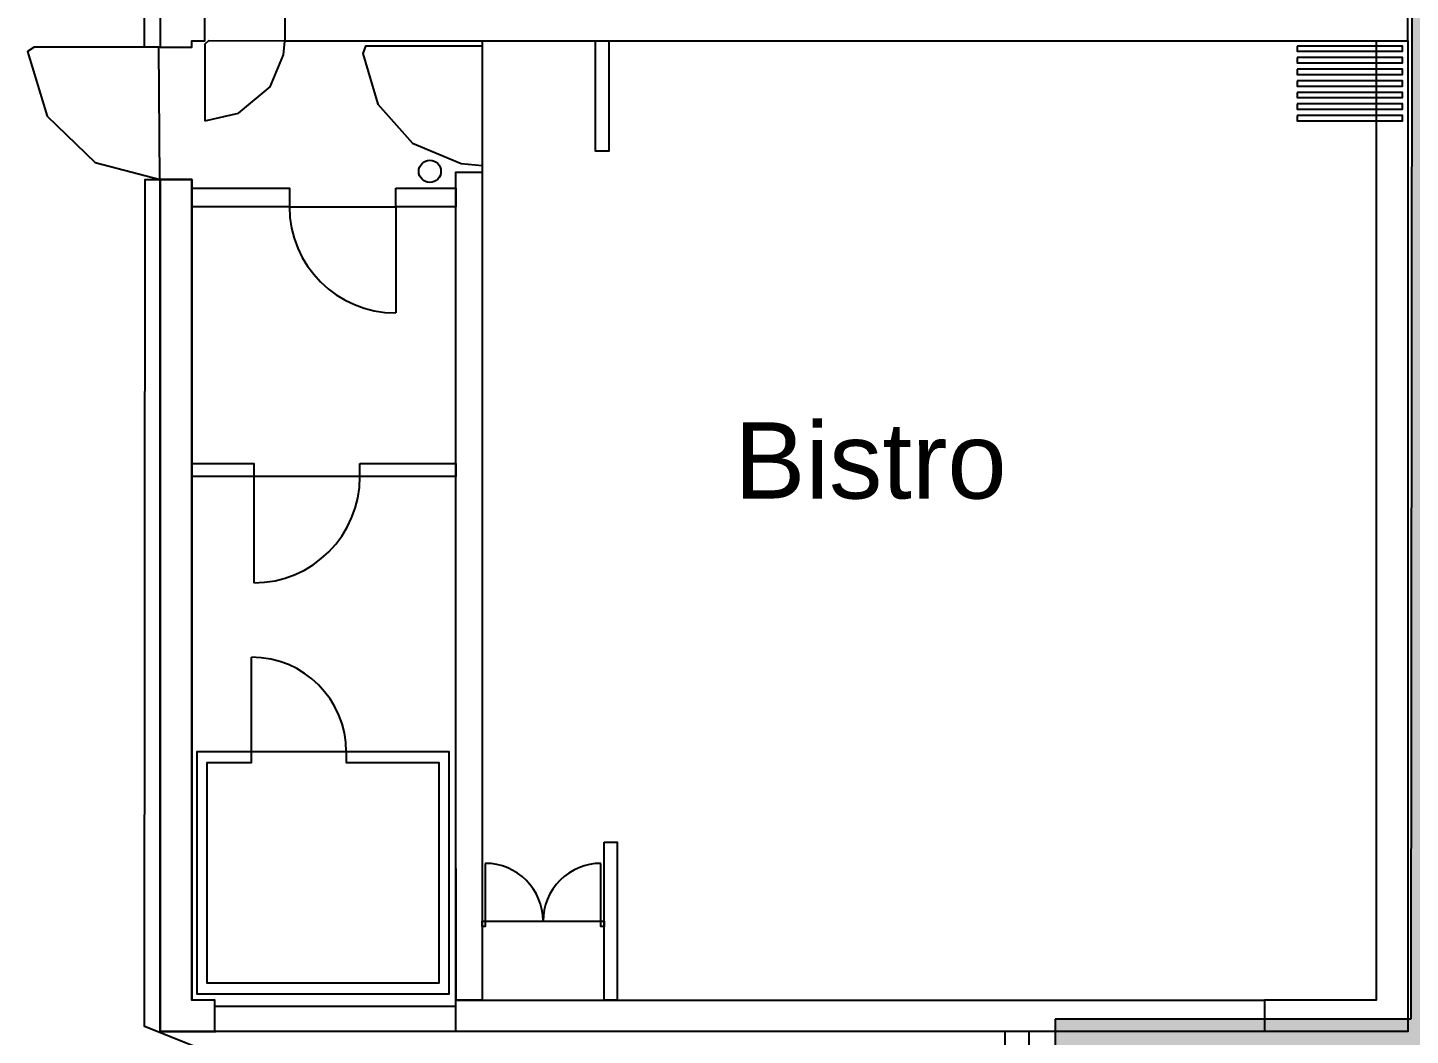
# Model space of a CAD drawing. Header units: metres. Extents: x 19 to 194, y 62 to 154.
# Drawn here: x 19.58 to 32.73, y 82.84 to 92.42 of the extents above; entities that cross this region are included whole.
import ezdxf

# ---------------------------------------------------------------- set-up
doc = ezdxf.new("R2010")
doc.units = ezdxf.units.M
doc.header["$MEASUREMENT"] = 0
doc.layers.add('ALL', color=7, linetype='Continuous')
doc.layers.add('ALL4', color=7, linetype='Continuous')
doc.styles.add('Arial', font='Arial.ttf')

msp = doc.modelspace()

# ---------------------------------------------------------------- hatches: boundary and pattern name
at = {"layer": 'ALL4', "lineweight": 0, "true_color": 0xe6e6e6, "transparency": 33554687}
h = msp.add_hatch(color=254, dxfattribs=at)
h.dxf.hatch_style = 1
h.paths.add_polyline_path([(181.2945, 128.8704), (187.0549, 128.8704), (187.0549, 139.3912), (29.3495, 139.4008), (29.3495, 127.8507), (32.7796, 127.8507), (32.7295, 82.9907), (29.3495, 82.9907), (29.3495, 69.8204), (187.0545, 69.8204), (187.0545, 83.1151), (181.2945, 83.1151)])

# ---------------------------------------------------------------- linework, layer by layer
at = {"layer": 'ALL', "color": 18, "lineweight": 25, "true_color": 0x000000}
for points in [[(20.69, 92.2303), (20.69, 104.0478)], [(23.9, 92.2903), (23.9, 91.0403)], [(32.4, 92.2903), (32.4, 83.1703), (31.34, 83.1703)], [(32.7, 92.2903), (32.7, 82.8703), (31.34, 82.8703)], [(28.8689, 82.7203), (21.1914, 82.7203), (20.69, 82.9185), (20.6972, 90.9703), (20.838, 90.9703), (20.8264, 92.2303), (19.6437, 92.2303), (19.5807, 92.1875), (19.7648, 91.5734), (20.2211, 91.1328), (20.84, 90.9703)], [(23.9, 92.2403), (22.7932, 92.2403), (22.7672, 92.1694), (22.9085, 91.6878), (23.2382, 91.3182), (23.702, 91.1227), (23.9, 91.1053)], [(21.3601, 82.8703), (21.3601, 83.1703), (21.14, 83.1703), (21.14, 90.9703), (20.84, 90.9703), (20.84, 82.8703), (20.84, 90.9703), (21.14, 90.9703), (21.14, 83.1703)], [(22.0694, 90.7128), (23.0794, 90.7128)], [(23.0794, 90.7128), (23.0794, 89.7028)], [(22.7399, 88.1469), (21.7299, 88.1469)], [(21.7299, 88.1469), (21.7299, 87.1369)], [(21.7096, 85.5301), (21.7096, 86.4301)], [(22.6096, 85.5301), (21.7096, 85.5301)], [(23.65, 84.4203), (23.65, 83.1703)], [(23.9305, 84.4703), (23.9305, 83.9203)], [(25.0305, 83.9203), (25.0305, 84.4703)], [(23.9305, 83.9203), (25.0305, 83.9203)], [(23.65, 83.1103), (21.36, 83.1103)], [(23.65, 82.8703), (20.84, 82.8703), (21.37, 82.8703)], [(28.8689, 82.8703), (28.8689, 82.2408), (29.1009, 82.2408), (29.1009, 82.8703)]]:
    msp.add_lwpolyline(points, dxfattribs=at)
for points in [[(22.025, 92.5403), (22.025, 92.2903), (32.7, 92.2903), (32.7, 104.0928), (32.4, 104.0903), (32.4, 92.5403)], [(21.265, 95.0153), (21.14, 95.0153), (21.14, 96.4503), (20.84, 96.4503), (20.84, 92.2303), (21.14, 92.2303), (21.14, 92.2903), (21.265, 92.2903), (21.265, 92.5403), (21.14, 92.5403), (21.14, 94.8403), (21.265, 94.8403)], [(21.265, 91.5303), (21.586, 91.6014), (21.8859, 91.852), (22.0133, 92.1577), (22.025, 92.288), (21.2993, 92.2903), (21.265, 92.2584), (21.265, 91.5965)], [(24.98, 92.2903), (25.105, 92.2903), (25.105, 91.2403), (24.98, 91.2403)], [(31.65, 92.2403), (31.65, 92.1903), (32.65, 92.1903), (32.65, 92.2403)], [(31.65, 92.1303), (31.65, 92.0803), (32.65, 92.0803), (32.65, 92.1303)], [(31.65, 92.0203), (31.65, 91.9703), (32.65, 91.9703), (32.65, 92.0203)], [(31.65, 91.9103), (31.65, 91.8603), (32.65, 91.8603), (32.65, 91.9103)], [(31.65, 91.8003), (31.65, 91.7503), (32.65, 91.7503), (32.65, 91.8003)], [(31.65, 91.6903), (31.65, 91.6403), (32.65, 91.6403), (32.65, 91.6903)], [(31.65, 91.5803), (31.65, 91.5303), (32.65, 91.5303), (32.65, 91.5803)], [(23.9005, 91.0403), (23.9001, 83.1703), (23.65, 83.1703), (23.6501, 91.0403)], [(21.14, 90.8878), (22.0694, 90.8878), (22.0694, 90.7128), (21.14, 90.7128)], [(23.0794, 90.8878), (23.65, 90.8878), (23.65, 90.7128), (23.0794, 90.7128)], [(21.14, 88.2719), (21.7299, 88.2719), (21.7299, 88.1469), (21.14, 88.1469)], [(22.7399, 88.2719), (23.65, 88.2719), (23.65, 88.1469), (22.7399, 88.1469)], [(21.7096, 85.5301), (21.188, 85.5301), (21.188, 83.2301), (23.588, 83.2301), (23.588, 85.5301), (22.6096, 85.5301), (22.6096, 85.4301), (23.488, 85.4301), (23.488, 83.3301), (21.288, 83.3301), (21.288, 85.4301), (21.7096, 85.4301)], [(25.0604, 84.6703), (25.1854, 84.6703), (25.1854, 83.1703), (25.0604, 83.1703)], [(23.9005, 83.9203), (23.9305, 83.9203), (23.9305, 83.8703), (23.9005, 83.8703)], [(25.0305, 83.9203), (25.0604, 83.9203), (25.0604, 83.8703), (25.0305, 83.8703)], [(31.34, 83.1703), (31.3399, 82.8703), (23.6499, 82.8703), (23.65, 83.1703)]]:
    msp.add_lwpolyline(points, close=True, dxfattribs=at)
msp.add_circle((23.4043, 91.0486), 0.1055, dxfattribs=at)
for centre, radius, start, end in [((23.0794, 90.7128), 1.01, 180, -90), ((21.7299, 88.1469), 1.01, -90, 0), ((21.7096, 85.5301), 0.9, 0, 90), ((23.9305, 83.9203), 0.55, 0.0001, 90), ((25.0305, 83.9203), 0.55, 90, -179.9999)]:
    msp.add_arc(centre, radius, start, end, dxfattribs=at)
at = {"layer": 'ALL4', "color": 254, "lineweight": 0, "true_color": 0xe6e6e6, "transparency": 33554687}
msp.add_lwpolyline([(181.2945, 128.8704), (187.0549, 128.8704), (187.0549, 139.3912), (29.3495, 139.4008), (29.3495, 127.8507), (32.7796, 127.8507), (32.7295, 82.9907), (29.3495, 82.9907), (29.3495, 69.8204), (187.0545, 69.8204), (187.0545, 83.1151), (181.2945, 83.1151)], close=True, dxfattribs=at)
at = {"layer": 'ALL4', "color": 254, "lineweight": 25, "true_color": 0xe6e6e6}
msp.add_lwpolyline([(181.2945, 128.8704), (187.0549, 128.8704), (187.0549, 139.3912), (29.3495, 139.4008), (29.3495, 127.8507), (32.7796, 127.8507), (32.7295, 82.9907), (29.3495, 82.9907), (29.3495, 69.8204), (187.0545, 69.8204), (187.0545, 83.1151), (181.2945, 83.1151)], close=True, dxfattribs=at)
at = {"layer": 'ALL4', "color": 18, "lineweight": 25, "true_color": 0x000000}
for points in [[(20.69, 92.2303), (20.69, 104.0478)], [(23.9, 92.2903), (23.9, 91.0403)], [(32.4, 92.2903), (32.4, 83.1703), (31.34, 83.1703)], [(32.7, 92.2903), (32.7, 82.8703), (31.34, 82.8703)], [(28.8689, 82.7203), (21.1914, 82.7203), (20.69, 82.9185), (20.6972, 90.9703), (20.838, 90.9703), (20.8264, 92.2303), (19.6437, 92.2303), (19.5807, 92.1875), (19.7648, 91.5734), (20.2211, 91.1328), (20.84, 90.9703)], [(23.9, 92.2403), (22.7932, 92.2403), (22.7672, 92.1694), (22.9085, 91.6878), (23.2382, 91.3182), (23.702, 91.1227), (23.9, 91.1053)], [(21.3601, 82.8703), (21.3601, 83.1703), (21.14, 83.1703), (21.14, 90.9703), (20.84, 90.9703), (20.84, 82.8703), (20.84, 90.9703), (21.14, 90.9703), (21.14, 83.1703)], [(22.0694, 90.7128), (23.0794, 90.7128)], [(23.0794, 90.7128), (23.0794, 89.7028)], [(22.7399, 88.1469), (21.7299, 88.1469)], [(21.7299, 88.1469), (21.7299, 87.1369)], [(21.7096, 85.5301), (21.7096, 86.4301)], [(22.6096, 85.5301), (21.7096, 85.5301)], [(23.65, 84.4203), (23.65, 83.1703)], [(23.9305, 84.4703), (23.9305, 83.9203)], [(25.0305, 83.9203), (25.0305, 84.4703)], [(23.9305, 83.9203), (25.0305, 83.9203)], [(23.65, 83.1103), (21.36, 83.1103)], [(23.65, 82.8703), (20.84, 82.8703), (21.37, 82.8703)], [(28.8689, 82.8703), (28.8689, 82.2408), (29.1009, 82.2408), (29.1009, 82.8703)]]:
    msp.add_lwpolyline(points, dxfattribs=at)
for points in [[(22.025, 92.5403), (22.025, 92.2903), (32.7, 92.2903), (32.7, 104.0928), (32.4, 104.0903), (32.4, 92.5403)], [(21.265, 95.0153), (21.14, 95.0153), (21.14, 96.4503), (20.84, 96.4503), (20.84, 92.2303), (21.14, 92.2303), (21.14, 92.2903), (21.265, 92.2903), (21.265, 92.5403), (21.14, 92.5403), (21.14, 94.8403), (21.265, 94.8403)], [(21.265, 91.5303), (21.586, 91.6014), (21.8859, 91.852), (22.0133, 92.1577), (22.025, 92.288), (21.2993, 92.2903), (21.265, 92.2584), (21.265, 91.5965)], [(24.98, 92.2903), (25.105, 92.2903), (25.105, 91.2403), (24.98, 91.2403)], [(31.65, 92.2403), (31.65, 92.1903), (32.65, 92.1903), (32.65, 92.2403)], [(31.65, 92.1303), (31.65, 92.0803), (32.65, 92.0803), (32.65, 92.1303)], [(31.65, 92.0203), (31.65, 91.9703), (32.65, 91.9703), (32.65, 92.0203)], [(31.65, 91.9103), (31.65, 91.8603), (32.65, 91.8603), (32.65, 91.9103)], [(31.65, 91.8003), (31.65, 91.7503), (32.65, 91.7503), (32.65, 91.8003)], [(31.65, 91.6903), (31.65, 91.6403), (32.65, 91.6403), (32.65, 91.6903)], [(31.65, 91.5803), (31.65, 91.5303), (32.65, 91.5303), (32.65, 91.5803)], [(23.9005, 91.0403), (23.9001, 83.1703), (23.65, 83.1703), (23.6501, 91.0403)], [(21.14, 90.8878), (22.0694, 90.8878), (22.0694, 90.7128), (21.14, 90.7128)], [(23.0794, 90.8878), (23.65, 90.8878), (23.65, 90.7128), (23.0794, 90.7128)], [(21.14, 88.2719), (21.7299, 88.2719), (21.7299, 88.1469), (21.14, 88.1469)], [(22.7399, 88.2719), (23.65, 88.2719), (23.65, 88.1469), (22.7399, 88.1469)], [(21.7096, 85.5301), (21.188, 85.5301), (21.188, 83.2301), (23.588, 83.2301), (23.588, 85.5301), (22.6096, 85.5301), (22.6096, 85.4301), (23.488, 85.4301), (23.488, 83.3301), (21.288, 83.3301), (21.288, 85.4301), (21.7096, 85.4301)], [(25.0604, 84.6703), (25.1854, 84.6703), (25.1854, 83.1703), (25.0604, 83.1703)], [(23.9005, 83.9203), (23.9305, 83.9203), (23.9305, 83.8703), (23.9005, 83.8703)], [(25.0305, 83.9203), (25.0604, 83.9203), (25.0604, 83.8703), (25.0305, 83.8703)], [(31.34, 83.1703), (31.3399, 82.8703), (23.6499, 82.8703), (23.65, 83.1703)]]:
    msp.add_lwpolyline(points, close=True, dxfattribs=at)
msp.add_circle((23.4043, 91.0486), 0.1055, dxfattribs=at)
for centre, radius, start, end in [((23.0794, 90.7128), 1.01, 180, -90), ((21.7299, 88.1469), 1.01, -90, 0), ((21.7096, 85.5301), 0.9, 0, 90), ((23.9305, 83.9203), 0.55, 0.0001, 90), ((25.0305, 83.9203), 0.55, 90, -179.9999)]:
    msp.add_arc(centre, radius, start, end, dxfattribs=at)

# ---------------------------------------------------------------- texts
at = {"layer": 'ALL', "color": 18, "true_color": 0x000000, "style": 'Arial'}
msp.add_text('Bistro', height=0.725, dxfattribs=at).set_placement((26.2985, 87.9386))
at = {"layer": 'ALL4', "color": 18, "true_color": 0x000000, "style": 'Arial'}
msp.add_text('Bistro', height=0.725, dxfattribs=at).set_placement((26.2985, 87.9386))

doc.saveas('drawing.dxf')
